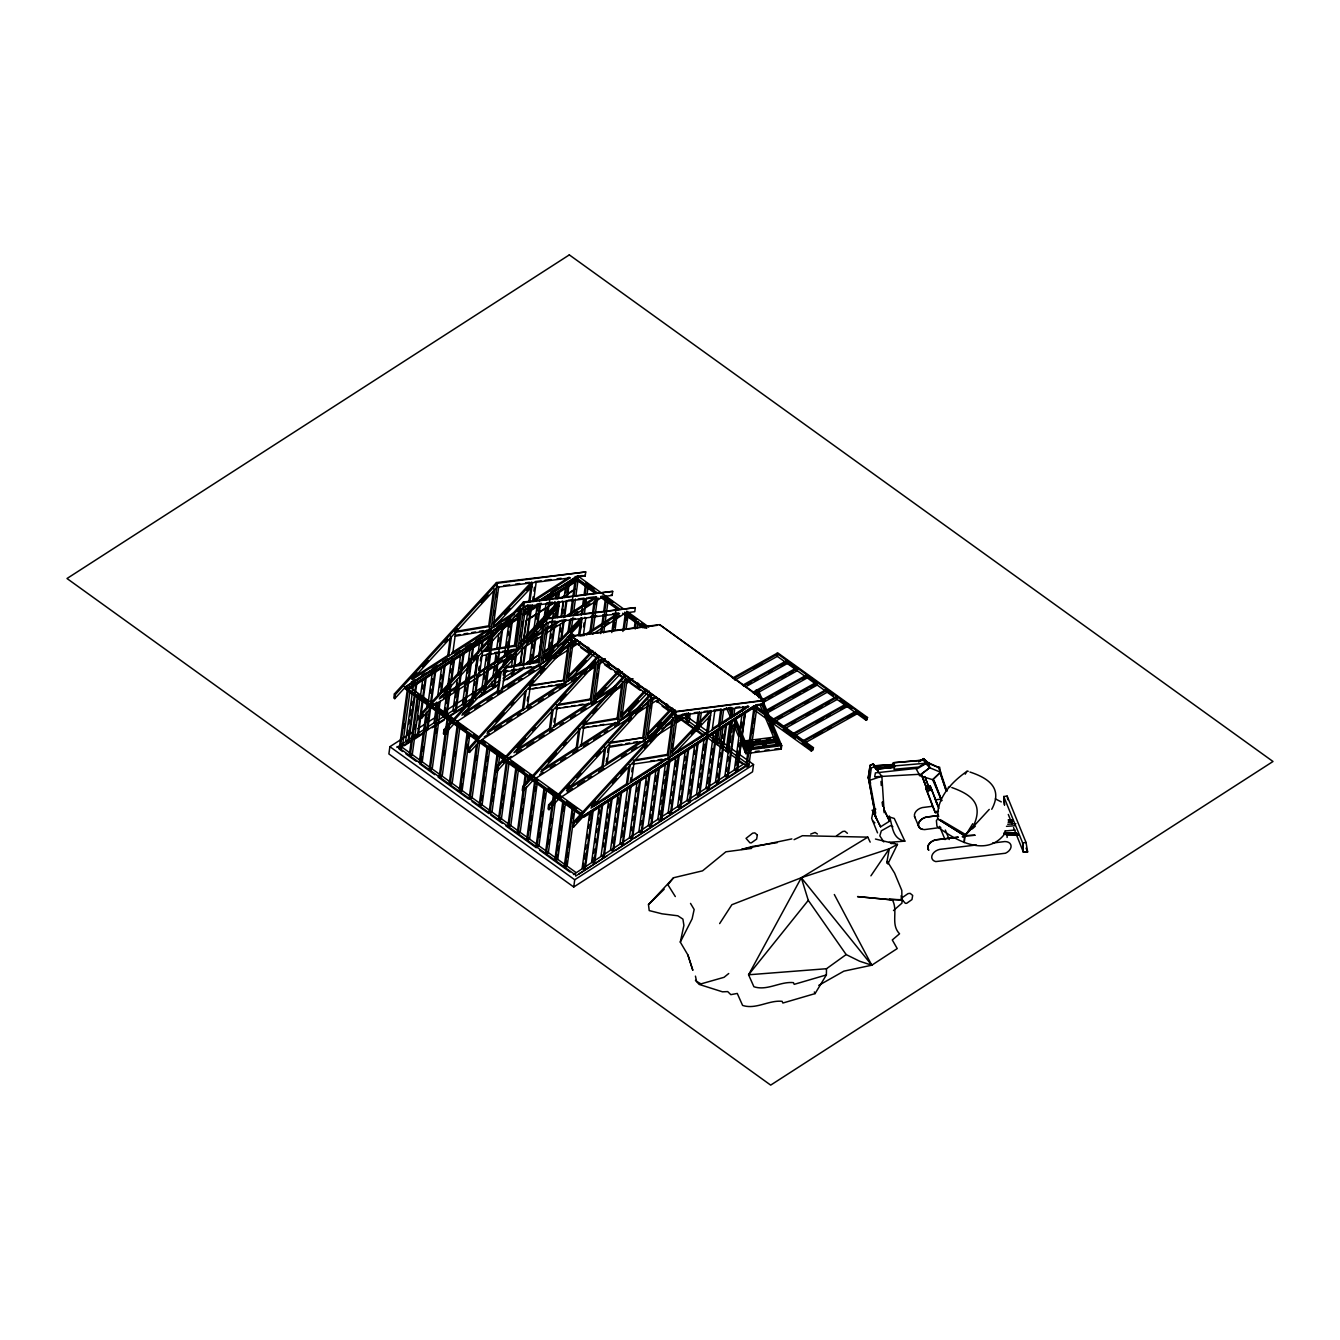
<?xml version="1.0" encoding="UTF-8"?>
<svg xmlns="http://www.w3.org/2000/svg" width="1340" height="1340" viewBox="0 0 1340 1340"><rect width="100%" height="100%" fill="white"/><g stroke="black" fill="none" stroke-linecap="round" stroke-linejoin="round"><path stroke-width="1.5" d="M893.495 910.547L901.988 903.11L901.803 890.413L894.567 873.094L887.331 861.369M577.925 576.92L585.178 575.982L585.731 571.945L496.453 582.565L394.396 693.936L393.843 697.989L394.781 698.659L405.233 687.253L506.369 622.078M394.781 698.659L395.334 694.606L497.391 583.235L585.731 571.945M412.67 731.992L389.89 746.682L388.885 753.934L573.738 887.013L752.544 771.807L753.549 764.537L731.506 748.675M396.992 747.486L435.332 721.908M507.793 620.805L405.283 686.834L405.032 688.726L581.51 815.775M408.147 690.971L400.225 748.775L402.302 747.452L409.94 691.708M403.909 728.19L404.479 724.069M409.42 688.023L409.538 687.068L478.983 737.067M413.323 685.276L405.685 741.02L407.863 742.578L415.785 684.774M407.427 734.253L407.98 730.116M408.834 723.918L409.404 719.798M409.973 715.66L410.81 709.48M411.38 705.343L411.95 701.222M408.75 742.008L416.673 684.204M417.192 697.487L409.269 755.291L411.347 753.951M418.13 698.157L410.208 755.961L412.268 754.621L420.191 696.817M413.323 739.496L413.892 735.375M414.73 729.178L415.3 725.057M417.276 710.602L417.846 706.465M420.509 695.694L422.787 679.179M418.013 719.898L418.583 715.761M422.251 688.928L422.82 684.807M425.249 678.693L417.326 736.497L415.149 734.923M418.214 735.911L426.137 678.107M423.423 714.538L420.81 717.403L421.748 718.072L422.301 714.019L524.359 602.648L612.698 591.359L612.145 595.412L603.084 596.568L573.453 615.663M419.253 762.46L426.036 712.93M426.606 708.793L427.159 704.673M424.596 728.826L425.45 722.629M426.019 718.508L426.589 714.371M427.427 708.173L432.234 673.082M427.242 711.523L420.174 763.147L422.251 761.807L429.889 706.063M430.291 693.165L430.86 689.028M431.43 684.908L432.267 678.71M421.313 761.137L421.882 757M422.72 750.819L423.289 746.682M426.69 721.908L427.259 717.788M430.458 703.567L434.696 672.596M427.678 729.831L430.776 707.118M431.346 702.981L435.584 672.027M436.89 702.093L434.06 722.729L436.237 724.304M437.728 695.895L441.697 666.985M435.517 718.039L436.069 713.902M436.924 707.704L437.493 703.584M439.755 687.068L440.324 682.931M440.877 678.811L441.446 674.673M429.219 769.646L437.142 711.841M436.806 720.166L437.376 716.046M438.498 707.788L439.353 701.591M440.492 693.333L444.16 666.499M438.08 712.511L430.157 770.316L432.217 768.993L440.14 711.188M439.101 709.279L440.24 701.021M441.363 692.763L445.048 665.93M436.103 733.215L436.656 729.094M416.975 672.747L411.38 678.844L447.828 655.361L450.19 638.125M451.161 660.905L443.523 716.632L445.701 718.207M457.493 628.527L454.712 631.576L455.633 632.245L452.736 653.485L451.798 652.798L487.257 629.951M444.964 711.942L445.533 707.805M446.103 703.684L446.957 697.487M448.933 683.031L449.486 678.911M450.341 672.714L450.91 668.593M451.48 664.456L452.032 660.335M592.565 634.188L625.696 612.849L634.758 611.693L635.311 607.64L546.033 618.259L443.976 729.63L443.423 733.683L444.361 734.354L454.813 722.947L547.239 663.4M446.27 714.086L448.816 695.494M449.369 691.373L453.623 660.402M446.873 715.577L451.111 684.606M451.681 680.486L454.511 659.833M444.361 734.354L444.913 730.3L546.971 618.929L635.311 607.64M439.202 776.832L445.416 731.406M445.986 727.285L447.108 719.027M448.046 719.697L440.123 777.502L442.2 776.178L449.838 720.434M444.093 754.856L444.662 750.718M446.923 734.203L447.493 730.082M457.225 679.581L452.97 710.552L455.165 712.11L463.07 654.305M457.778 675.444L460.608 654.808M454.428 705.845L454.997 701.708M455.567 697.587L456.404 691.39M456.974 687.269L457.543 683.132M459.519 668.677L460.374 662.496M456.052 711.54L459.151 688.827M459.72 684.707L463.958 653.736M449.168 784.017L457.091 726.213M458.029 726.883L450.106 784.687L452.166 783.347L459.804 727.62M454.913 755.844L455.483 751.707M467.526 667.287L462.434 704.455L464.611 706.029L467.727 683.316M468.095 663.166L470.072 648.711M463.606 701.808L464.176 697.688M465.014 691.49L465.583 687.37M466.437 681.172L466.99 677.035M467.56 672.915L468.129 668.777M468.983 662.596L469.536 658.459M468.296 679.179L470.273 664.74M470.843 660.603L472.534 648.225M465.499 705.443L471.445 662.094M472.015 657.974L473.422 647.639M474.796 674.774L477.425 655.629L478.363 656.298L475.733 675.444L474.796 674.774L440.09 697.135M467.057 733.382L459.151 791.186L461.211 789.863M471.898 698.358L474.712 677.705M475.281 673.585L477.543 657.069M478.112 652.932L479.536 642.614M467.995 734.069L460.072 791.873L462.149 790.533L469.787 734.789M473.054 695.728L473.623 691.591M474.477 685.393L475.047 681.273M461.496 787.803L462.066 783.666M462.903 777.468L463.472 773.347M466.873 748.574L467.442 744.437M468.28 738.256L468.849 734.119M474.36 697.855L477.476 675.159M481.144 648.326L481.998 642.128M475.532 695.226L478.079 676.65M478.916 670.452L479.486 666.332M482.031 647.739L482.886 641.558M479.033 670.302L479.553 666.466M480.34 660.721L480.859 656.885M572.498 826.596L573.419 827.266L583.888 815.859L754.772 705.761L763.817 704.606L764.571 700.183L659.665 624.658L571.309 635.964L469.084 747.703L468.531 751.757L469.469 752.427L479.921 741.02L579.316 676.968M481.68 650.989L482.601 651.659L479.703 672.898L478.765 672.228L514.225 649.381L515.163 650.051L482.065 655.645M469.469 752.427L470.022 748.373L572.063 637.003L565.363 685.963L564.425 685.293L559.199 688.659M455.633 632.245L489.653 626.5L488.715 625.83L493.489 590.99M489.167 630.001L494.711 589.617L493.773 588.93M481.63 690.201L486.437 655.109M487.006 650.972L488.983 636.517M482.517 689.631L483.087 685.494M483.941 679.313L484.494 675.176M486.487 660.721L487.04 656.6M487.894 650.403L488.464 646.282M489.016 642.145L489.586 638.024M490.289 632.932L490.406 631.994M490.675 632.195L497.391 583.235L496.453 582.565M493.807 615.077L494.359 610.973M496.336 596.635L496.889 592.531M469.117 798.372L476.47 744.705M486.638 671.122L483.539 693.835L481.345 692.261M487.207 667.002L491.445 636.031M493.137 627.438L498.664 587.054L497.743 586.384M477.978 741.238L470.055 799.042L472.116 797.719L479.754 741.975M484.293 694.204L489.787 654.037M490.356 649.917L491.763 639.582M473.74 778.456L474.293 774.336M476.269 759.881L476.839 755.76M485.298 692.696L488.413 669.983M488.983 665.846L492.651 639.013M492.266 681.474L491.696 685.594L493.874 687.169L496.989 664.456M492.819 677.337L496.219 652.563M496.788 648.443L498.765 633.988M494.56 670.569L495.13 666.449M495.7 662.312L496.537 656.131M498.514 641.676L499.083 637.538M497.559 660.335L501.512 631.425M495.901 678.341L494.762 686.599L492.584 685.025M496.453 674.204L499.569 651.508M500.138 647.371L502.684 628.795M479.1 805.558L487.006 747.754M487.944 748.423L480.022 806.228L482.099 804.888L489.736 749.16M481.73 800.097L482.3 795.96M484.276 781.521L484.845 777.384M485.683 771.187L486.253 767.066M487.107 760.869L487.659 756.748M497.408 691.055L500.038 671.909L500.976 672.58L498.346 691.725L497.408 691.055L462.702 713.416M502.852 667.119L503.706 660.922M504.259 656.801L508.781 623.77M504.024 664.489L504.577 660.352M505.147 656.231L505.716 652.094M506.57 645.897L507.123 641.776M507.977 635.579L508.547 631.458M509.116 627.321L509.669 623.201M503.22 675.092L503.74 671.256L507.626 670.603M504.292 667.27L505.214 667.94L502.316 689.179L501.378 688.509L537.826 665.025M505.599 664.556L511.26 623.268M504.225 680.502L506.202 666.047M506.771 661.927L507.341 657.789M507.894 653.669L512.148 622.698M598.109 655.746L496.051 767.117L495.498 771.17L496.437 771.84L506.889 760.433L621.978 686.281M497.86 755.559L489.954 813.363L492.015 812.04L499.653 756.296M492.55 801.086L493.12 796.948M493.69 792.828L494.242 788.691M495.096 782.493L495.666 778.372M496.437 771.84L496.989 767.787L599.047 656.416L592.33 705.376L591.392 704.706M499.183 752.644L499.318 751.707L497.241 753.03L488.932 813.682L471.998 801.488M511.461 667.219L512.868 656.902M514.292 646.567L518.245 617.673M516.017 639.817L516.587 635.679M517.441 629.482L518.01 625.361M482.601 651.659L516.62 645.913L515.682 645.244L520.741 608.36L521.679 609.03L516.135 649.414M515.615 654.339L512.801 674.975L510.607 673.417M513.672 674.405L514.242 670.285M514.811 666.148L516.503 653.769M518.128 648.141L524.359 602.648L523.421 601.978L421.363 713.349L422.301 714.019M520.49 636.534L521.059 632.447M521.896 626.299L522.466 622.196M520.104 646.868L525.632 606.467M506.369 761.69L498.463 819.494L500.524 818.17M520.037 665.059L522.248 648.861M523.37 640.755L526.134 620.504L536.62 613.754M528.915 601.375L531.009 586.049L531.947 586.719L494.125 626.819M507.257 762.326L499.334 820.13L501.411 818.79L509.049 763.063M520.339 665.293L522.851 647.053M523.739 640.486L527.709 611.576M528.027 615.144L528.596 611.006M529.836 602.045L532.482 582.732L531.561 582.062L494.075 621.81M501.947 807.836L502.5 803.715M503.069 799.578L503.639 795.457M504.493 789.26L505.046 785.139M522.818 664.757L525.364 646.182M526.486 637.924L530.171 611.09M523.421 666.248L526.252 645.612M527.659 635.294L531.059 610.521M533.136 596.903L532.617 600.739L569.048 577.255L569.986 577.925L533.555 601.409L536.168 582.264L535.23 581.577L541.209 580.823M533.923 591.158L534.442 587.339M487.81 731.489L522.516 709.128L524.878 691.892M532.349 640.587L529.534 661.223L531.712 662.798L534.827 640.085M534.057 628.192L537.156 605.479M526.067 690.653L523.438 709.798L522.516 709.128M530.69 658.593L531.26 654.456M532.114 648.259L532.683 644.138M536.067 619.365L536.636 615.228M537.206 611.107L537.759 606.97M507.843 826.261L515.766 768.457M516.654 769.093L508.731 826.897L510.791 825.557L518.429 769.813M536.804 625.629L539.635 604.993M512.466 806.345L513.036 802.208M513.873 796.027L514.443 791.89M527.256 700.82L527.793 696.984M532.6 662.228L535.715 639.515M536.268 635.378L536.837 631.257M537.976 623L540.523 604.424M527.407 707.252L530.322 686.013L564.341 680.268L529.384 685.326L533.571 680.77M538.981 655.126L541.528 636.55M542.097 632.413L542.951 626.232M544.073 617.975L546.05 603.519M505.214 667.94L539.233 662.194L538.295 661.524L543.353 624.624L544.291 625.311L538.747 665.695M540.154 652.496L540.724 648.359M541.293 644.239L542.131 638.041M545.246 615.328L546.1 609.147M624.859 675.008L522.818 786.379L522.265 790.433L523.186 791.103L533.655 779.696L631.291 716.783M546.82 615.412L548.512 603.034M517.24 833.011L523.186 789.662M523.739 785.542L525.163 775.207M523.186 791.103L523.756 787.049L625.797 675.695L619.097 724.639L618.159 723.969L614.675 726.213M547.423 616.903L549.969 598.327M524.342 788.238L518.128 833.648L520.188 832.324L526.402 786.898M524.912 784.101L526.034 775.843M545.916 632.329L546.469 628.226M521.846 813.112L522.416 808.975M523.27 802.777L523.84 798.657M542.717 663.132L548.244 622.748M526.972 782.778L527.826 776.58M542.784 652.681L548.244 649.163L553.822 609.817M554.375 605.68L554.944 601.559M555.514 597.422L556.083 593.302M549.333 648.46L550.187 642.279M550.74 638.142L551.309 634.021M553.571 617.506L554.14 613.368M554.995 607.171L555.547 603.05M556.117 598.913L556.686 594.793M553.738 627.891L550.623 650.604L548.445 649.029M555.145 617.572L556.569 607.255M557.691 598.997L558.545 592.799M551.51 650.034L554.626 627.321M556.033 617.003L557.457 606.685M558.579 598.427L559.433 592.23M556.402 616.953L557.976 605.462M526.637 839.778L534.543 781.974M557.34 617.639L559.45 602.146L558.529 601.476L521.042 641.224M535.431 782.61L527.508 840.415L529.585 839.075L537.223 783.347M529.836 830.18L530.389 826.06M531.243 819.862L531.812 815.742M532.667 809.544L533.219 805.407M535.196 790.969L535.766 786.831M561.041 617.003L563.135 601.677L562.197 601.007M557.909 642.949L560.455 624.356M561.577 616.099L563.554 601.66M564.123 597.523L565.53 587.205M558.797 642.379L559.35 638.242M560.204 632.044L560.773 627.924M562.75 613.469L563.319 609.348M565.581 592.833L566.133 588.695M560.656 640.386L563.202 621.81M563.755 617.673L566.016 601.158M566.586 597.037L568.009 586.702M549.484 728.541L552.114 709.396L553.035 710.066L550.422 729.211L549.484 728.541L516.52 749.78M561.812 637.756L564.073 621.241M564.643 617.104L566.904 600.588M567.473 596.468L568.897 586.133M536.017 846.545L543.94 788.741M544.827 789.377L536.905 847.182L538.965 845.841L546.603 790.097M553.973 722.159L554.492 718.324M539.216 836.947L539.785 832.827M540.64 826.629L541.193 822.492M542.047 816.311L542.616 812.174M544.593 797.719L545.162 793.598M554.392 726.665L557.289 705.426L556.351 704.756M567.926 632.715L569.617 620.336M570.471 614.139L574.994 581.108M575.279 579.048L575.53 577.155L597.556 593M569.148 631.324L570.84 618.946M571.694 612.749L573.386 600.37M573.956 596.233L575.932 581.778M563.403 679.598L568.177 644.758M577.473 576.769L577.607 575.815L623.335 608.745M563.855 683.769L569.383 643.368L568.445 642.697M568.294 637.522L570.371 636.182L572.917 617.606M573.755 611.409L575.446 599.03M576.016 594.893L577.992 580.455M650.654 693.584L548.596 804.955L548.043 808.992L548.981 809.678L559.433 798.255L648.376 740.97M548.981 809.678L549.534 805.625L651.592 694.254L644.875 743.214L643.954 742.544M593.285 651.223L568.294 677.722L567.356 677.035L567.926 672.948M570.17 656.55L570.74 652.446M567.825 681.206L573.353 640.822L572.414 640.152M545.413 853.295L553.336 795.491M554.207 796.128L546.284 853.932L548.361 852.608L555.43 800.985M548.613 843.714L549.182 839.577M550.02 833.38L550.589 829.259M551.444 823.062L552.013 818.941M578.461 635.78L580.589 621.743L572.18 630.654M581.292 615.127L583.553 598.611M584.123 594.491L585.245 586.233M580.254 630.252L580.823 626.132M582.515 613.737L583.084 609.616M583.637 605.479L584.491 599.281M585.061 595.161L586.183 586.903M579.684 635.83L582.062 618.427L581.141 617.757L542.264 658.962L543.202 659.649L582.062 618.427M584.776 603.469L585.346 599.349M584.29 614.474L586.568 597.958M587.121 593.821L587.975 587.624M583.503 626.852L584.022 623.033M583.386 635.194L585.747 617.958L584.809 617.288M554.81 860.062L562.716 802.258M563.604 802.894L555.681 860.699L557.758 859.359L565.38 803.615M556.87 858.722L557.44 854.602M558.01 850.465L558.562 846.344M559.417 840.146L559.986 836.026M560.823 829.829L561.393 825.691M563.37 811.253L563.939 807.115M587.305 651.207L587.875 647.086M589.851 632.631L594.089 601.66M588.813 647.756L588.243 651.877L590.32 650.553M591.074 631.24L595.312 600.27M595.596 604.457L596.166 600.337M576.25 747.804L578.863 728.659L579.801 729.329L577.172 748.49L576.25 747.804L541.544 770.165M593.134 629.9L597.389 598.947M564.19 866.829L572.113 809.025M581.141 745.928L584.056 724.689L583.118 724.019L585.915 720.97M572.984 809.645L565.078 867.449L567.138 866.126L574.776 810.382M566.267 865.489L566.82 861.352M567.389 857.231L567.959 853.094M568.813 846.913L569.366 842.776M572.766 818.003L573.336 813.882M557.289 705.426L591.308 699.681L590.37 699.011L595.429 662.128L596.367 662.798L590.823 703.182M573.419 827.266L573.989 823.212L676.197 711.49L764.571 700.183M600.672 633.619L603.218 615.043M603.787 610.906L605.194 600.588M601.894 632.229L606.132 601.258M596.87 678.006L597.422 673.919M598.26 667.772L598.829 663.669M603.687 632.966L607.924 601.995M594.793 700.636L600.32 660.235M573.453 874.534L658.711 818.74M573.738 887.013L574.726 879.744L753.549 764.537M575.53 873.194L575.647 872.256L491.144 811.404L489.067 812.744M575.631 876.109L746.011 765.475M607.255 665.578L607.824 661.441M611.777 632.547L614.323 613.971M608.762 662.111L608.193 666.248L610.269 664.908M613 631.157L616.115 608.444M614.423 627.087L614.976 622.949M589.784 812.325L582.163 868.052L584.341 869.626L592.263 811.822M615.077 629.817L616.769 617.438M583.034 867.482L583.604 863.362M584.173 859.225L585.027 853.044M585.58 848.907L586.149 844.786M587.004 838.589L587.573 834.452M588.411 828.271L588.98 824.134M589.55 820.013L590.387 813.816M585.228 869.057L593.134 811.253M567.322 788.741L602.029 766.38L604.39 749.144M617.238 672.747L617.807 668.627M622.882 631.458L625.144 614.943M599.248 806.228L591.61 861.972L593.788 863.529L601.71 805.725M592.498 861.402L593.067 857.265M593.637 853.144L594.19 849.007M595.044 842.81L595.613 838.689M596.451 832.492L597.02 828.371M597.59 824.234L598.444 818.037M598.997 813.916L599.566 809.779M618.176 673.434L618.728 669.297M624.105 630.068L626.082 615.63M606.266 761.907L606.785 758.072M607.573 752.326L608.092 748.49M626.366 619.817L626.936 615.68M609.851 743.264L643.853 737.519L608.913 742.578L609.851 743.264L606.936 764.487L605.998 763.817L639.766 742.058M626.182 628.745L627.874 616.35M594.675 862.96L602.598 805.156M584.056 724.689L618.058 718.96L617.137 718.274L621.911 683.433M617.589 722.444L623.117 682.06L622.179 681.39M608.712 800.131L601.074 855.875L603.251 857.449L611.174 799.645M603.084 847.048L603.653 842.91M604.223 838.79L605.06 832.592M605.63 828.472L606.484 822.274M607.054 818.137L607.606 814.017M608.461 807.819L609.03 803.698M647.019 689.899L622.028 716.398L621.09 715.728L621.659 711.624M621.559 719.898L627.087 679.497L626.149 678.827M634.272 628.326L635.127 622.129M612.062 799.076L604.139 856.88L601.962 855.305M635.21 628.996L636.065 622.798M637.287 627.673L638.125 621.475M618.159 794.034L610.538 849.778L612.715 851.352L620.638 793.548M612.263 843.011L613.117 836.813M613.955 830.632L614.524 826.495M615.094 822.375L615.663 818.238M616.5 812.04L617.07 807.919M617.639 803.782L618.494 797.601M613.603 850.783L621.509 792.979M637.756 682.981L637.187 687.119L639.247 685.779M638.678 683.668L638.125 687.788L640.185 686.465M591.778 806.328L626.483 783.967L628.845 766.731M627.622 787.954L619.985 843.681L622.162 845.255L630.085 787.451M621.726 836.914L622.564 830.733M623.134 826.596L623.703 822.475M624.557 816.278L625.11 812.141M625.68 808.02L626.534 801.822M633.351 760.182L634.289 760.852L631.375 782.091L630.437 781.421L630.972 777.585M631.76 771.84L632.279 768.004M623.05 844.686L630.972 786.881M642.915 736.849L647.689 702.009M637.086 781.856L629.448 837.584L631.626 839.158L639.548 781.354M643.368 741.02L648.912 700.619L647.974 699.949M631.173 830.833L631.743 826.696M632.597 820.499L633.167 816.378M633.719 812.241L634.574 806.06M635.143 801.923L635.713 797.803M636.55 791.605L637.12 787.468M632.514 838.589L640.436 780.784M650.537 707.637L651.089 703.55M647.337 738.457L652.881 698.073L651.944 697.403M646.533 775.76L638.912 831.504L641.09 833.061L648.995 775.257M657.002 702.428L659.196 700.15L672.747 709.899M640.637 824.736L641.207 820.599M642.061 814.419L642.614 810.281M643.183 806.161L643.753 802.024M644.59 795.826L645.16 791.706M646.014 785.508L646.583 781.388M641.977 832.492L649.883 774.688M655.997 769.663L648.359 825.406L650.537 826.981L658.459 769.177M650.101 818.639L650.67 814.502M651.223 810.382L651.793 806.245M652.647 800.064L653.2 795.927M654.054 789.746L654.624 785.608M655.193 781.488L656.031 775.291M666.734 703.852L666.164 707.989L668.241 706.649M667.672 704.538L667.102 708.659L669.179 707.319M659.347 768.607L651.424 826.412L649.247 824.837M665.461 763.566L657.823 819.309L660 820.884L667.923 763.08M659.28 814.603L659.833 810.482M660.687 804.285L661.256 800.164M661.809 796.027L662.663 789.83M663.518 783.649L664.087 779.512M664.64 775.391L665.21 771.254M634.289 760.852L668.292 755.124L667.37 754.437L672.144 719.597M667.822 758.607L673.35 718.223L672.412 717.553M660.754 821.253L669.062 760.618M657.438 625.294L571.125 636.332L676.03 711.858L669.33 760.819L668.392 760.132M661.776 819.745L669.698 761.941M671.893 747.787L672.446 743.683M673.3 737.536L673.853 733.449M671.792 756.062L677.32 715.66L676.382 714.99M675.795 756.899L668.158 812.643L670.352 814.218L678.258 756.413M670.184 803.816L670.754 799.695M671.307 795.558L671.876 791.438M672.73 785.24L673.3 781.103M674.137 774.922L674.707 770.785M675.276 766.664L676.114 760.467M671.24 813.648L679.145 755.844M686.114 722.344L686.968 716.163M688.475 712.696L687.052 723.031L689.129 721.691L690.251 713.433M685.259 750.819L677.621 806.546L679.799 808.12L687.721 750.316M679.363 799.779L679.916 795.659M680.77 789.461L681.34 785.341M682.194 779.143L682.747 775.006M683.601 768.825L684.17 764.688M684.723 760.567L685.293 756.43M688.609 749.747L680.687 807.551L678.509 805.976M696.666 725.409L698.358 713.014M694.723 744.722L687.085 800.466L689.263 802.024L697.185 744.219M697.872 724.019L699.581 711.624M688.81 793.699L689.38 789.562M689.949 785.441L690.804 779.244M691.641 773.046L692.211 768.926M692.78 764.788L693.333 760.668M694.187 754.47L694.756 750.333M701.356 712.361L699.095 728.876L697.034 730.2M690.15 801.454L698.073 743.65M704.17 738.625L696.532 794.369L698.726 795.943L706.632 738.139M698.274 787.602L698.844 783.465M699.681 777.284L700.25 773.146M700.82 769.026L701.389 764.889M702.227 758.691L702.797 754.571M703.366 750.433L704.22 744.253M706.347 734.655L708.609 718.139M673.518 753.666L707.285 731.908L709.396 716.582M708.14 729.128L707.001 737.385L709.078 736.045M708.709 724.99L709.547 718.809M707.52 737.553L699.614 795.357L697.42 793.799M671.323 751.891L710.2 710.669L711.138 711.339L708.224 732.578L707.285 731.908M712.193 730.032L714.823 710.87L713.885 710.2L719.848 709.43M713.349 734.588L705.996 788.272L708.173 789.846L716.096 732.042M707.453 783.565L708.291 777.384M708.86 773.247L709.43 769.127M710.284 762.929L710.837 758.792M711.406 754.671L712.26 748.474M713.098 742.276L713.667 738.156M709.061 789.277L716.984 731.472M716.046 743.901L717.738 731.506M718.592 725.308L720.853 708.793M721.791 709.463L716.984 744.571L719.044 743.231L721.037 728.776M721.875 722.595L723.567 710.2M723.097 726.431L715.46 782.175L717.637 783.749L725.56 725.945M716.9 777.485L717.469 773.347M718.324 767.15L718.893 763.03M719.731 756.832L720.3 752.712M720.87 748.574L721.707 742.377M722.277 738.256L722.846 734.119M726.447 725.375L718.525 783.18L716.347 781.605M729.982 722.176L726.012 751.07L728.089 749.747M730.551 718.039L731.958 707.721M731.205 720.786L726.95 751.74L729.027 750.417M731.757 716.649L732.896 708.391M732.544 720.351L724.906 776.078L727.101 777.652L735.007 719.848M726.364 771.388L726.933 767.25M727.788 761.053L728.34 756.933M728.91 752.795L729.596 746.28M730.317 742.477L731.004 735.962M731.74 732.159L732.41 725.644M733.834 715.326L734.688 709.128M727.989 777.083L735.894 719.279M742.008 714.254L734.37 769.997L736.548 771.555L744.471 713.751M742.494 710.769L743.063 706.649M735.827 765.291L736.397 761.154M736.95 757.033L737.804 750.836M738.374 746.715L738.943 742.578M739.781 736.38L740.35 732.26M741.204 726.062L741.757 721.942M737.218 756.865L737.77 752.728M741.171 727.955L741.74 723.835M738.993 757.603L745.224 712.177M737.436 770.986L745.358 713.182M743.633 741.975L743.75 741.037L776.697 736.816L776.58 737.77M744.135 746.531L744.269 745.593M745.107 751.908L745.576 748.423L780.986 743.901L781.254 749.11L745.827 753.633L740.233 740.367M745.459 752.779L745.944 749.294M745.827 753.633L746.313 750.166L735.024 723.416M749.73 751.723L750.299 747.586M752.276 733.131L752.846 729.01M753.7 722.813L754.253 718.692M780.885 748.239L781.354 744.772L751.841 748.541M781.254 749.11L781.722 745.626L771.254 720.819M886.728 863.127L889.257 848.79L897.465 844.368L875.455 839.041M892.406 899.91L857.617 896.611L892.406 899.91C898.403 911.016 890.229 924.165 899.542 933.779L892.289 939.976L897.231 948.569L871.787 965.202L859.66 961.232L846.16 954.566L826.512 968.72L826.378 974.934L815.055 993.61L782.878 1003.024L782.125 1001.332C769.026 999.875 755.877 1009.824 742.594 1005.419L737.268 993.443L730.819 994.649L727.704 991.6L722.478 991.818L699.128 984.398L695.443 980.311M751.958 708.291L811.236 750.969L811.722 748.641L813.464 747.67L755.877 706.214M813.464 747.67L812.978 749.998L811.236 750.969M826.278 691.591L826.763 689.263L773.565 718.944M846.227 705.946L846.712 703.634L793.514 733.315M776.396 655.679L866.176 720.317L867.533 717.503L777.753 652.881L732.561 678.09M866.176 720.317L867.533 717.503M687.889 954.968L692.78 970.143L687.889 954.968L680.301 942.104L683.903 925.404L682.914 919.106L677.806 915.79L662.094 913.83L649.213 910.58L648.476 904.584L673.534 877.75L702.562 870.832L725.878 851.805L751.639 848.388M892.507 766.195L893.378 762.728L923.662 760.031L925.119 763.281L918.553 767.083L893.948 769.294L894.852 765.894L893.378 762.728L923.696 760.232M1005.419 830.767L1004.414 834.284C986.073 857.7 955.269 840.565 936.945 826.227L936.392 820.633L937.682 818.824C936.342 798.087 951.3 782.309 967.011 771.287L968.234 771.254M991.751 809.276C1002.839 788.774 989.439 778.44 969.959 772.041M875.188 765.743L875.59 768.557L893.981 767.267L894.366 766.162L893.579 764.47L875.188 765.743L875.59 768.557M893.227 765.659L893.613 764.554L875.238 765.86M872.859 812.71L871.67 818.388L877.533 832.877M897.465 844.368L887.817 863.999M659.665 624.658L764.386 700.552L676.03 711.858M680.301 942.104L692.11 918.855L694.154 909.492L690.519 903.395M893.981 767.267L893.579 764.47M972.756 823.715L965.922 834.753L940.211 819.594M965.202 774.168L967.011 771.287M719.647 923.595L731.875 904.718L801.303 877.734L889.257 848.79L870.916 875.824M989.238 809.41L964.8 835.942L964.231 842.609L964.632 835.708L973.393 826.093C983.242 804.72 972.89 795.039 951.802 787.535M673.534 877.75L667.923 884.802L675.31 896.561M870.179 842.14L867.801 837.148L801.303 877.734L808.288 900.363L748.574 974.783L753.901 986.743C767.183 991.165 780.332 981.198 793.447 982.655L794.201 984.347L826.378 974.934M422.552 666.667L428.13 660.57M444.88 642.295L447.661 639.247M481.211 602.631L488.195 595.027M443.942 692.16L449.52 686.08M467.66 666.281L470.441 663.233M473.238 660.184L477.425 655.629M502.601 628.142L510.976 619.013M517.944 611.392L520.741 608.36M421.748 718.072L432.2 706.666L515.9 652.731M569.198 615.244L596.953 597.355L523.806 606.702L439.286 698.927L521.093 646.232L529.484 637.321M467.945 706.917L473.522 700.837M495.85 676.466L500.038 671.909M511.26 659.649L514.058 656.6M526.603 642.899L534.978 633.77M540.556 627.673L543.353 624.624M495.833 721.942L504.208 712.813M511.177 705.192L513.974 702.16M540.556 673.149L544.727 668.593M561.477 650.319L564.274 647.27M577.339 640.319L571.51 641.056L487.006 733.281L587.372 668.61M503.338 762.611L505.951 759.763L506.889 760.433M517.223 747.452L525.598 738.323M532.583 730.702L535.364 727.67M560.539 700.183L566.133 694.087M584.257 674.305L587.054 671.256M589.851 668.208L595.429 662.128M548.177 762.159L556.535 753.013M563.52 745.409L566.318 742.36M592.883 713.366L597.071 708.793M611.023 693.567L616.601 687.47M566.988 788.339L569.785 785.29M576.753 777.669L580.94 773.113M596.283 756.363L600.471 751.79M628.443 721.272L631.224 718.223M635.411 713.651L640.989 707.57M675.092 711.172L573.051 822.542L573.989 823.212M576.418 822.325L582.95 815.189L583.888 815.859M591.426 805.926L595.613 801.37M612.363 783.096L616.551 778.523M620.721 773.951L626.316 767.87M644.506 748.005L647.304 744.956M650.101 741.908L657.069 734.303M748.641 706.548L675.477 715.912L590.974 808.12L748.641 706.548L747.703 705.879L712.997 728.24M532.482 582.732L493.623 623.954L492.685 623.268M504.393 614.256L509.987 608.327M526.804 590.505L531.009 586.049M559.45 602.146L520.59 643.368L519.652 642.697M546.77 617.338L556.569 606.953M537.893 628.41L544.894 620.99M547.708 618.025L558.914 606.132M545.564 658.861L553.973 649.95M543.705 662.513L581.527 622.413M567.356 677.035L592.347 650.537M576.267 671.005L586.082 660.603M568.797 680.586L595.412 652.362M619.331 669.966L594.34 696.465L595.278 697.135L620.269 670.636M597.64 696.348L606.048 687.454M595.781 699.999L622.396 671.792M621.09 715.728L646.081 689.229M628.594 711.172L638.409 700.77M622.531 719.262L649.146 691.055M648.275 732.812L671.876 707.788M672.814 708.458L647.823 734.957L646.885 734.287M657.186 726.766L661.391 722.31M648.326 737.837L674.941 709.614M672.261 752.561L711.138 711.339M691.44 733.968L701.256 723.567M672.764 755.425L710.585 715.342M648.476 904.584L664.171 889.257M972.254 828.924L975.302 826.211M875.791 809.125L872.893 811.504L880.581 826.83L889.509 821.202L884.819 810.901M728.726 973.51L724.052 977.312L700.971 983.895L696.549 981.316L695.443 976.123M836.428 835.892L842.743 831.47L844.887 831.202L847.416 833.296M901.703 898.018L908.018 893.613L910.162 893.345L912.691 895.438L911.971 899.559L906.661 903.311L905.321 903.311L901.401 898.822M918.671 761.84L923.562 758.624L928.084 762.628L938.385 767.301M494.879 625.06L518.513 609.817M514.376 613.754L412.318 679.514L496.839 587.288L569.986 577.925M524.51 607.238L527.893 605.06M411.279 682.077L414.764 679.832M421.732 675.343L425.232 673.099M432.2 668.593L437.426 665.226M442.669 661.86L447.895 658.493M454.863 653.987L460.106 650.62M465.332 647.254L470.558 643.887M475.8 640.503L482.769 636.014M486.253 633.77L489.736 631.525L492.601 633.569L492.333 635.462L410.693 688.057M496.721 627.036L501.947 623.653M550.774 592.196L557.758 587.707M514.728 616.316L519.954 612.966M525.163 609.616L532.114 605.127M539.048 600.655L577.607 575.815M513.354 617.589L520.322 613.1M523.806 610.856L532.533 605.228M539.501 600.739L576.116 577.155L575.195 576.468M507.659 621.743L405.166 687.788L581.627 814.837M516.336 616.149L519.819 613.921M525.029 610.554L531.98 606.082M540.656 600.488L575.413 578.093M411.983 684.254L415.45 682.01M431.095 671.943L436.304 668.593M451.429 658.828L452.317 658.258M465.834 649.565L469.302 647.321M470.357 646.65L471.244 646.081M472.786 645.076L479.737 640.604M495.365 630.537L500.574 627.17M517.944 615.981L521.428 613.737M528.379 609.264L531.846 607.02M547.49 596.953L552.7 593.603M565.815 585.144L573.537 580.17M501.277 627.974L407.477 688.408L399.169 749.06L402.553 751.489M504.761 625.73L520.389 615.663M523.873 613.419L539.501 603.352M544.71 599.985L577.724 578.712L577.456 580.622L547.926 599.65M409.085 688.241L495.934 632.279M502.885 627.79L520.255 616.601M523.739 614.373L541.109 603.168M546.318 599.818L577.59 579.667M501.026 629.867L520.138 617.556M523.605 615.311L540.975 604.122M540.12 611.492L545.363 608.125M548.847 605.864L554.09 602.497M561.075 597.992L564.576 595.747M568.076 593.486L575.061 588.98M528.194 619.599L554.408 602.715M561.393 598.21L573.62 590.337M531.98 637.941L555.614 622.715L556.552 623.385M564.793 616.802L596.015 596.669M527.843 641.877L543.035 632.078M546.419 629.917L560.522 620.822M433.021 704.857L436.505 702.612M443.473 698.123L450.458 693.634M453.942 691.39L459.168 688.006M464.394 684.639L469.637 681.273M476.605 676.784L480.089 674.539M487.073 670.034L492.299 666.667M497.525 663.3L502.768 659.933M507.994 656.55L511.478 654.305M530.657 641.944L537.642 637.455M551.594 628.477L556.82 625.093M574.257 613.871L577.741 611.626M584.726 607.12L589.952 603.754M595.178 600.387L598.662 598.143M521.143 649.364L542.063 635.88M545.548 633.636L566.468 620.152M417.929 728.608L424.947 724.086M428.448 721.825L435.467 717.302M444.227 711.657L482.802 686.817M495.063 678.911L500.322 675.511M503.84 673.266L507.341 671.005M514.359 666.482L521.361 661.96M526.754 662.596L538.981 654.707M544.224 651.341L547.708 649.079M438.8 719.681L444.411 716.062M447.493 714.069L472.786 697.788M483.975 690.569L499.602 680.502M503.086 678.258L516.989 669.313M525.313 663.937L539.568 654.757M551.51 647.053L560.254 641.424M527.273 663.534L530.757 661.307M544.643 652.346L548.127 650.101M553.336 646.751L556.803 644.506M399.303 748.105L470.524 702.21M475.733 698.86L498.312 684.305M503.338 681.072L524.375 667.521M529.585 664.154L540.003 657.454M543.487 655.21L552.164 649.615M557.39 646.249L569.55 638.426M404.378 745.693L411.33 741.221M414.797 738.976L421.748 734.504M432.167 727.788L444.327 719.948M449.536 716.599L466.923 705.409M479.083 697.571L496.453 686.381M506.872 679.665L522.5 669.581M534.66 661.759L538.144 659.514M543.353 656.148L550.305 651.676M562.465 643.837L569.416 639.364M546.15 659.665L557.959 652.044M564.71 647.689L568.093 645.511M573.168 642.245L576.535 640.085M585.664 634.188L618.628 612.95L612.665 613.72M577.473 640.755L461.898 715.208L546.419 622.983L619.566 613.62L586.602 634.875M464.344 715.527L469.569 712.16M474.812 708.793L480.038 705.409M487.006 700.92L492.249 697.554M497.475 694.187L502.701 690.804M507.944 687.437L514.912 682.948M518.396 680.703L521.88 678.459M528.865 673.953L534.091 670.586M553.269 658.225L556.77 655.98M572.448 645.88L575.949 643.619M605.58 624.524L609.08 622.279M616.048 617.79L619.532 615.546M554.207 658.912L568.16 649.917M571.644 647.672L580.371 642.061M578.277 644.707L580.337 643.368M526.469 706.565L561.946 683.718M569.55 678.811L591.51 664.673M484.209 736.966L489.452 733.6M494.678 730.233L501.646 725.727M506.889 722.361L512.115 718.994M517.341 715.627L520.825 713.382M527.809 708.877L531.293 706.632M538.278 702.143L543.504 698.777M548.73 695.393L553.956 692.026M571.393 680.804L576.635 677.42M588.025 671.357L595.01 666.868M598.494 664.623L605.462 660.118M553.454 725.995L588.913 703.148L589.851 703.818L555.815 708.743L559.701 708.09M594.843 699.329L615.094 686.264M610.973 690.201L513.974 752.695L598.478 660.469L604.306 659.732M626.165 680.419L629.549 678.241M507.693 758.641L511.193 756.38M516.419 753.013L521.645 749.646M526.888 746.28L533.856 741.791M539.082 738.407L544.325 735.04M549.551 731.673L553.035 729.429M560.019 724.923L563.504 722.679M570.471 718.19L575.697 714.823M580.94 711.456L586.166 708.073M593.134 703.584L596.635 701.339M614.072 690.1L619.298 686.733M626.266 682.244L631.509 678.861M627.204 682.914L632.447 679.548M648.091 694.974L650.168 693.634M580.203 745.258L615.663 722.411M623.284 717.503L638.476 707.704M637.723 709.463L540.74 771.957L625.244 679.732L633.049 678.744M642.798 706.214L647.856 702.947M651.24 700.77L656.298 697.504M539.685 774.537L543.169 772.276M550.154 767.787L555.38 764.42M560.622 761.053L565.849 757.669M572.817 753.181L578.059 749.814M583.285 746.447L588.511 743.08M593.737 739.697L600.722 735.208M604.206 732.963L607.69 730.719M637.337 711.607L640.822 709.363M636.534 713.416L648.744 705.544M652.228 703.299L659.196 698.81M649.079 736.062L659.213 729.546M665.963 725.191L672.714 720.836M676.097 718.659L681.156 715.393M656.768 732.394L566.519 790.533L651.039 698.308L656.851 697.554M661.826 729.128L671.96 722.595M675.343 720.418L686.432 713.282M567.222 791.974L572.448 788.607M577.691 785.223L584.659 780.734M588.143 778.49L591.644 776.245M598.611 771.756L603.837 768.373M621.274 757.15L626.517 753.767M631.743 750.4L636.969 747.033M675.327 722.31L682.311 717.821M655.344 736.481L672.781 725.242M676.264 722.997L690.217 714.002M630.437 781.421L665.896 758.574M593.922 806.044L599.131 802.694M602.615 800.449L609.549 795.977M613.033 793.732L619.985 789.26M635.612 779.193L640.822 775.827M644.306 773.582L651.257 769.11M654.724 766.882L661.675 762.393M677.303 752.326L682.512 748.96M689.464 744.487L692.947 742.26M696.415 740.015L705.108 734.42M718.994 725.459L725.945 720.987M731.154 717.62L745.057 708.676M583.821 816.395L754.052 706.716M754.956 707.353L757.016 706.029M756.899 706.967L754.822 708.307L753.884 707.637L583.687 817.35L583.938 815.457L754.186 705.761L745.878 766.413L695.51 798.875M660.436 817.618L743.834 763.901M579.115 873.864L606.903 855.958M615.596 850.364L631.224 840.281M634.708 838.053L690.284 802.225M810.683 834.083L815.072 832.475L817.417 833.999M941.45 800.097L932.64 779.696L919.374 775.592L929.725 767.753L925.923 763.649L916.359 769.244L919.726 775.307L929.725 767.753L940.546 772.225L946.978 791.27M918.888 761.622L923.679 758.875L927.498 762.962L938.1 767.318M818.774 985.352L843.882 971.148L871.787 965.202L834.318 894.517M733.482 678.777L777.82 654.037L777.334 656.365L734.789 680.1M753.348 668.543L762.209 663.601M742.528 685.276L786.865 660.553M743.466 685.946L787.786 661.223L787.317 663.534L746.531 686.298M747.368 684.623L750.919 682.646M754.454 680.67L758.005 678.693M768.641 672.764L772.192 670.787M781.053 665.829L784.604 663.853M752.51 692.462L796.831 667.722M753.432 693.132L797.769 668.409L797.283 670.72L754.738 694.455M782.158 677.956L785.709 675.98M789.26 674.003L792.811 672.027M762.477 699.648L806.814 674.908M763.415 700.318L807.735 675.578L807.266 677.906L762.929 702.629M769.093 698.006L772.627 696.03M776.178 694.053L786.815 688.107M802.777 679.212L806.328 677.219M755.844 706.582L759.378 704.606M763.582 711.774L816.78 682.094L816.294 684.405L810.985 687.37M764.52 712.444L817.718 682.764L817.232 685.075L765.81 713.768M770.198 710.133L773.75 708.156M793.246 697.269L800.349 693.316M803.883 691.34L807.434 689.363M774.503 719.614L827.684 689.949L827.216 692.261L775.793 720.954M778.406 718.307L781.94 716.314M790.818 711.372L794.352 709.396M805.005 703.466L808.539 701.49M783.531 726.129L836.73 696.448M784.469 726.799L837.668 697.118L837.182 699.447L785.759 728.139M791.923 723.5L795.474 721.523M806.111 715.594L809.645 713.617M813.196 711.624L822.057 706.683M825.607 704.706L829.159 702.73M794.452 733.985L847.634 704.304L847.165 706.632L795.742 735.308M816.077 722.763L823.179 718.809M826.713 716.833L830.264 714.856M840.9 708.927L844.451 706.934M803.481 740.484L856.679 710.82M804.419 741.171L857.617 711.49L857.131 713.801L803.933 743.482M813.648 736.883L822.509 731.925M827.835 728.96L831.37 726.983M847.332 718.072L856.193 713.131M878.069 770.165L873.228 763.8L870.129 765.274L868.287 777.401L874.518 810.884M794.067 839.661L802.426 835.708L867.801 837.148M925.739 788.205L930.328 786.245M924.868 776.547L929.893 789.696L927.649 790.65L926.861 788.958L929.106 788.004L925.521 778.624M933.863 809.41L925.672 788.054L930.245 786.094L938.502 806.898M921.836 775.827L926.861 788.975L929.106 788.004L929.893 789.696M938.452 811.404L935.387 812.71L927.28 791.488L931.853 789.545M884.199 812.744L881.854 776.262L869.643 780.316L875.673 813.196M881.854 776.262L874.333 766.949L871.335 767.837L869.643 780.316L868.303 777.468L870.129 765.274L873.144 764.37L877.985 770.232M791.856 838.907L741.59 849.393L752.695 846.394L777.284 842.625M948.268 787.267L949.842 786.999M454.712 631.576L488.715 625.83M456.103 635.227L460.005 634.574M463.891 633.92L467.794 633.25M471.68 632.597L475.583 631.944M479.469 631.274L483.355 630.621M455.097 636.232L488.195 630.638M483.673 650.654L515.682 645.244M486.973 653.987L490.859 653.334M494.762 652.664L498.647 652.01M502.55 651.357L506.436 650.687M510.322 650.034L514.225 649.381M506.286 666.918L538.295 661.524M511.528 669.933L515.414 669.28M519.317 668.627L523.203 667.957M527.106 667.303L530.992 666.65M504.678 671.926L537.775 666.332L536.837 665.662M532.734 688.676L536.62 688.006M540.523 687.353L544.409 686.683M548.311 686.03L552.197 685.377M556.1 684.707L559.986 684.053M562.867 684.405L528.831 689.33M558.361 704.421L590.37 699.011M563.604 707.436L567.49 706.766M571.393 706.113L575.279 705.443M579.181 704.79L583.068 704.136M583.118 724.019L617.137 718.274M584.525 727.687L588.411 727.017M592.313 726.364L596.2 725.711M600.102 725.041L603.988 724.387M616.601 723.081L582.565 728.005M610.303 746.246L621.995 744.269M625.881 743.616L629.783 742.946M633.669 742.293L637.572 741.64M609.298 747.251L642.396 741.656M635.344 759.847L667.37 754.437M650.319 761.204L654.221 760.551M658.107 759.897L662.01 759.227M666.834 759.244L632.798 764.169M940.797 827.467L924.567 829.594A8.576 5.913 -22.1 0 1 918.386 824.217A8.576 5.913 -22.1 0 1 926.258 817.149L938.436 815.558L926.258 817.065A8.576 5.896 -23 0 0 918.603 823.279A8.576 5.896 -23 0 0 922.389 829.293M503.706 585.614L509.669 584.86M515.632 584.089L519.619 583.587M525.582 582.816L529.568 582.314M545.179 580.32L551.142 579.55M557.122 578.78L561.091 578.277M578.813 576.016L582.431 575.547M523.421 601.978L612.698 591.359M526.687 605.546L530.673 605.027M536.636 604.273L540.623 603.754M546.586 603L552.549 602.23M568.177 600.236L572.146 599.734M578.11 598.963L584.089 598.21M588.059 597.69L594.039 596.937M549.299 621.827L555.279 621.056M561.242 620.303L565.229 619.784M571.192 619.03L575.162 618.51M590.789 616.517L596.752 615.747M602.715 614.993L606.702 614.474M580.287 635.947L584.391 635.428M601.375 659.313L605.362 658.794M682.345 714.237L688.325 713.466M694.288 712.712L698.257 712.193M704.237 711.44L708.207 710.92M723.835 708.927L729.798 708.156M735.76 707.403L739.747 706.884M755.643 704.857L761.07 704.17M745.693 741.724L749.797 741.188M755.978 740.4L760.098 739.864M766.279 739.077L770.399 738.558M744.605 743.063L777.552 738.843M751.639 742.511L757.82 741.707M764.001 740.919L768.121 740.4M772.242 739.864L776.363 739.345M746.548 743.75L777.434 739.797M746.33 745.325L777.217 741.372M746.196 746.263L777.083 742.31M746.313 750.166L781.722 745.626M755.308 751.506L759.244 751.003M765.14 750.249L769.076 749.747M774.972 748.993L778.909 748.49M932.456 806.278L922.288 807.585A8.576 5.896 -23 0 0 915.27 817.936M1007.144 796.077L1003.744 796.513L1004.514 805.005L1003.744 796.513L1022.638 842.894L1023.341 852.022L1027.646 852.006L1026.038 842.458L1007.144 796.077L1007.797 799.695M1026.038 842.458L1022.638 842.894L1023.325 851.972L1027.579 851.855L1026.072 848.12M935.236 799.846L941.35 799.092M958.15 837.215L935.739 839.895A8.576 5.896 -23 0 0 928.654 850.163M976.324 844.987L939.642 849.393A8.576 5.913 -22.1 0 0 931.97 855.54A8.576 5.913 -22.1 0 0 935.772 861.587L1005.469 853.228A8.576 5.913 -22.1 0 0 1011.08 846.059A8.576 5.913 -22.1 0 0 1004.849 841.554L992.622 843.028M958.1 837.182L935.672 839.812A8.576 5.913 -22.1 0 0 928.687 850.213M893.797 767.267L875.807 769.244L893.747 767.25M915.974 768.44L875.405 772.879L874.685 776.815L919.307 774.302M1005.1 831.018L1015 830.013M885.053 765.827L893.261 765.006M894.852 765.894L925.119 763.281L925.052 759.947M826.512 968.72L748.574 974.783L801.303 877.734L871.787 965.202M889.073 842.324L904.852 841.135L894.249 818.438L887.047 816.328M875.975 767.435L894.366 766.162M891.033 843.563L894.618 843.312M1007.714 824.251L1015.854 823.698M1006.491 826.328L1014.631 825.775M1016.759 834.1L1004.816 833.949L1004.263 832.827L1016.223 832.994M1003.811 834.016L1017.747 834.2M1006.34 835.155L1018.283 835.306M1004.263 832.827L1016.708 833.179M901.519 899.743L889.274 899.291L902.624 900.128L901.519 899.743L901.133 895.723M1008.132 819.929L1012.186 820.13M1008.585 821.035L1012.638 821.253M1008.115 822.224L1012.169 822.425M1009.087 820.13L1012.772 820.365M995.352 798.891L1001.298 801.889M904.852 841.135C891.72 838.656 892.808 825.792 889.241 815.976M892.875 826.78L890.631 825.591L881.318 830.817L879.827 835.858L883.83 841.922M776.882 653.367L866.662 717.989M787.434 662.513L795.91 668.61M807.769 677.152L814.536 682.027M828.087 691.775L833.162 695.443M839.946 700.318L845.021 703.969M848.404 706.415L851.805 708.86M858.572 713.734L867.047 719.831M584.24 575.312L585.178 575.982M611.207 594.726L612.145 595.412M762.879 703.936L763.817 704.606M626.735 611.174L648.744 627.036M585.948 582.867L594.407 588.964M604.575 596.283L613.05 602.38M626.601 612.129L636.768 619.448M641.843 623.1L646.919 626.768M607.271 599.248L608.209 599.935M602.163 595.898L603.084 596.568M624.775 612.162L625.696 612.849M602.631 596.669L619.582 608.863M624.658 612.514L646.684 628.36M756.698 707.922L812.593 748.156L812.107 750.484L801.94 743.164M577.105 579.316L595.731 592.732M600.822 596.384L617.757 608.578M624.524 613.469L644.858 628.091M754.135 707.185L811.722 748.641M576.971 580.27L593.905 592.464M600.688 597.339L617.623 609.533M622.698 613.184L643.033 627.823M764.688 716.331L774.838 723.65M783.314 729.747L795.173 738.29M570.405 632.681L575.48 636.349M685.712 715.711L707.755 731.573M711.155 734.019L726.414 745.006M571.309 635.964L676.197 711.49M546.033 618.259L546.971 618.929L540.255 667.889L539.333 667.219M569.433 635.512L570.371 636.182M579.399 642.697L591.443 651.374M594.843 653.803L598.226 656.248M603.302 659.9L625.328 675.762M630.403 679.413L645.645 690.385M682.914 717.218L704.941 733.064M708.14 735.375L747.284 763.549M748.038 764.101L748.976 764.771L746.899 766.111L731.657 755.14M567.356 636.852L596.149 657.572M601.241 661.24L623.251 677.085M628.343 680.754L650.352 696.599M657.136 701.473L702.864 734.404M706.247 736.849L728.273 752.695M522.868 606.032L523.806 606.702M570.572 640.386L571.51 641.056M580.773 647.555L589.248 653.652M604.491 664.623L611.274 669.497M614.658 671.943L621.425 676.817M629.9 682.914L640.068 690.234M662.077 706.08L668.861 710.971M674.539 715.225L675.477 715.912M680.72 719.496L692.579 728.039M695.962 730.468L702.73 735.358M738.307 760.952L741.69 763.398M450.458 636.215L451.396 636.885L448.766 656.031L447.828 655.361M604.658 747.218L605.596 747.904L602.966 767.049L602.029 766.38M629.096 764.822L630.034 765.492L627.405 784.654L626.483 783.967M482.383 739.513L583.838 812.543M417.879 694.12L428.046 701.44M436.522 707.537L451.764 718.508M456.84 722.159L467.007 729.479M473.774 734.354L478.866 738.022M482.249 740.451L485.633 742.896M489.016 745.341L504.259 756.296M511.009 761.17L524.543 770.902M529.618 774.554L538.06 780.634M548.211 787.937L561.728 797.685M566.803 801.337L576.937 808.623M405.283 686.834L476.923 738.407M480.306 740.836L531.059 777.368M534.426 779.813L581.761 813.882M404.295 686.566L405.233 687.253M431.262 705.996L432.2 706.666M453.875 722.26L454.813 722.947M478.983 740.333L479.921 741.02M532.717 779.026L533.655 779.696M394.396 693.936L395.334 694.606M443.976 729.63L444.913 730.3M469.084 747.703L470.022 748.373M496.051 767.117L496.989 767.787M522.818 786.379L523.756 787.049M548.596 804.955L549.534 805.625M401.364 746.765L489.435 810.181M397.109 746.531L575.764 875.154M405.936 753.934L416.103 761.254M419.487 763.683L434.73 774.654M438.13 777.1L468.615 799.059M490.624 814.904L502.467 823.413M505.833 825.859L536.268 847.751M539.652 850.197L570.069 872.089M389.89 746.682L574.726 879.744M872.507 820.767L874.886 822.827M1006.273 834.217L1004.95 833.044A8.576 5.896 -23 0 1 1007.111 837.45M808.288 900.363L846.16 954.566M875.891 816.529L872.24 810.08L880.581 826.83M883.73 809.075L889.509 821.202M938.184 767.2L940.546 772.225L932.657 779.763L940.546 772.225L939.591 767.033M928.168 764.403L929.725 767.753L928.788 762.544M923.562 758.624L925.923 763.649M925.672 788.054L927.28 791.488M933.779 809.26L935.387 812.71M875.606 816.78L876.812 819.36M814.335 991.985L815.055 993.61M769.629 716.967L758.273 690.033L755.794 690.351L758.943 697.805M757.82 692.06L760.969 699.514M762.544 703.249L779.763 744.052M761.304 703.399L765.24 712.729M767.602 718.324L775.475 736.966M778.523 744.219L776.329 738.993L775.843 742.477L777.317 745.944M769.143 723.5L772.795 732.143M760.048 705.024L763.197 712.478M764.771 716.213L774.202 738.575M764.386 740.534L766.581 745.744M765.341 745.894L763.147 740.685L762.661 744.169L764.135 747.636M751.204 742.209L753.398 747.435M730.836 707.302L732.41 711.038M735.559 718.491L740.266 729.68M741.841 733.416L744.99 740.869M745.844 742.896L748.055 748.105M729.596 707.47L732.21 713.651M734.638 719.413L746.816 748.273M728.541 708.039L731.774 715.728M742.276 742.125L744.705 747.904M726.431 707.671L730.484 717.285M733.734 724.974L738.608 736.514M914.517 816.429L918.486 825.909M935.957 801.588L938.837 808.523M945.32 830.063L949.239 839.493M936.543 811.32L938.703 816.546M939.575 826.395L945.052 839.611M870.648 783.213L868.287 777.401L875.824 817.216M1008.3 814.435L1012.052 823.832M1013.559 827.601L1023.341 852.022M930.245 786.094L936.962 803.598M921.903 775.625L927.649 790.65M873.228 763.8L874.333 766.949M921.853 774.855L926.861 788.958M940.177 773.029L945.956 790.131L940.278 772.996M880.983 781.371L881.268 785.475M883.881 807.534L883.931 810.633M755.09 706.415L746.782 767.049L748.842 765.726L757.15 705.075L755.09 706.415M757.335 835.004L756.631 839.108L751.321 842.86L749.965 842.86L746.045 838.371L752.661 833.162L754.822 832.894L757.335 835.004M569.316 254.885L67 578.511L770.684 1085.115L1273 761.489L569.316 254.885M966.308 836.227L962.221 836.73L966.257 836.21M974.9 835.239L964.8 835.942L937.682 818.824L964.632 835.708L974.9 835.239M941.702 800.667L933.829 780.198L941.685 800.6M882.692 806.01L882.407 801.906L882.708 806.044"/></g></svg>
